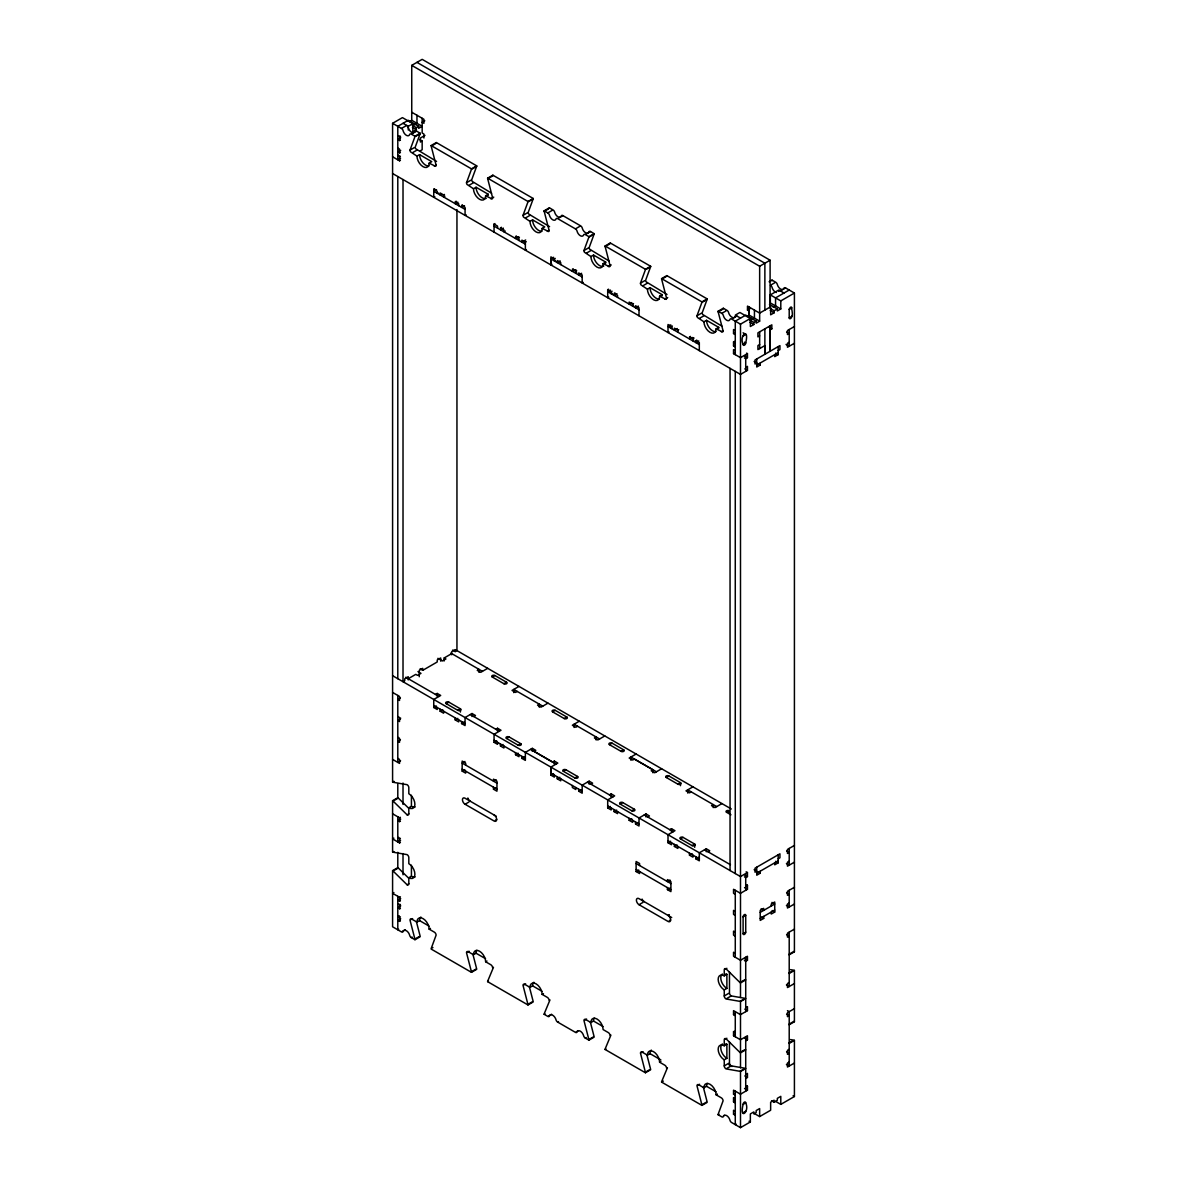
<?xml version="1.0" encoding="UTF-8"?>
<svg xmlns="http://www.w3.org/2000/svg" width="1187" height="1187" viewBox="0 0 1187 1187"><rect width="100%" height="100%" fill="white"/><g stroke="black" fill="none" stroke-linecap="round" stroke-linejoin="round"><path stroke-width="1.5" d="M729.189 812.783L729.189 810.78A1.84 1.068 0 0 0 726.578 810.78A1.84 1.068 0 0 0 726.578 812.294L730.925 814.801M764.873 310.104L764.873 263.232L416.963 62.362M770.096 307.092L770.096 260.22L422.171 59.35L411.741 65.374L411.741 120.273L422.157 126.326L418.67 128.33L418.67 126.326L408.269 120.273M400.405 137.959L400.627 137.128M416.963 156.135L419.575 154.622L431.756 161.655L429.145 163.168A8.621 4.971 60 0 1 423.047 166.684A8.621 4.971 60 0 1 416.963 156.12L410.509 151.817A2.463 1.424 60 0 1 410.005 150.111L414.901 136.772A2.463 1.424 60 0 0 414.975 136.238L420.198 133.226L416.533 131.104A2.463 1.424 60 0 0 414.886 131.505A4.926 2.849 60 0 1 414.397 132.276M420.198 133.226A2.463 1.424 60 0 1 420.124 133.76L415.227 147.099A2.463 1.424 60 0 0 415.732 148.805L436.564 161.417M473.465 188.763L476.076 187.249L488.258 194.282L485.646 195.781A8.621 4.971 60 0 1 479.563 199.297A8.621 4.971 60 0 1 473.465 188.748L467.025 184.445A2.463 1.424 60 0 1 466.506 182.724L471.417 169.4A2.463 1.424 60 0 0 471.491 168.866L476.699 165.854L436.341 142.544L431.133 145.556A2.463 1.424 60 0 0 431.193 146.179L436.104 165.171A2.463 1.424 60 0 1 435.584 166.299L429.145 163.168M476.699 165.854A2.463 1.424 60 0 1 476.625 166.388L471.729 179.712A2.463 1.424 60 0 0 472.233 181.433L491.566 193.169M529.981 221.375L532.592 219.877L544.759 226.91L542.147 228.408A8.606 4.971 60 0 1 536.064 231.925A8.606 4.971 60 0 1 529.981 221.375L523.526 217.073A2.463 1.424 60 0 1 523.022 215.351L527.918 202.013A2.463 1.424 60 0 0 527.992 201.493L533.215 198.481L492.857 175.172L487.634 178.184A2.463 1.424 60 0 0 487.709 178.807L492.605 197.799A2.463 1.424 60 0 1 492.101 198.926L485.646 195.781M533.215 198.481A2.463 1.424 60 0 1 533.141 199.001L528.23 212.339A2.463 1.424 60 0 0 528.749 214.061L549.581 226.672M590.918 256.57L593.53 255.057L605.711 262.09L603.1 263.603A8.621 4.971 60 0 1 597.002 267.12A8.621 4.971 60 0 1 590.918 256.555L584.464 252.252A2.463 1.424 60 0 1 583.959 250.546L588.856 237.207A2.463 1.424 60 0 0 588.93 236.673L594.153 233.661L590.488 231.539A2.463 1.424 60 0 0 589.093 231.539L588.841 231.94A4.926 2.849 60 0 1 585.562 232.711A4.926 2.849 60 0 1 582.283 228.141A2.463 1.424 60 0 0 580.636 225.856L562.861 215.604A2.463 1.424 60 0 0 561.466 215.604L561.228 215.989A4.926 2.849 60 0 1 557.949 216.776A4.926 2.849 60 0 1 554.67 212.206A2.463 1.424 60 0 0 553.023 209.921L549.358 207.799L544.136 210.811A2.463 1.424 60 0 0 544.21 211.42L549.106 230.426A2.463 1.424 60 0 1 548.602 231.539L542.147 228.408M594.153 233.661A2.463 1.424 60 0 1 594.079 234.195L589.182 247.534A2.463 1.424 60 0 0 589.687 249.24L609.005 260.992M647.419 289.198L650.031 287.684L662.212 294.717L659.601 296.216A8.621 4.971 60 0 1 653.518 299.732A8.621 4.971 60 0 1 647.419 289.183L640.98 284.88A2.463 1.424 60 0 1 640.461 283.159L645.372 269.835A2.463 1.424 60 0 0 645.446 269.301L650.654 266.289L610.296 242.979L605.088 245.991A2.463 1.424 60 0 0 605.162 246.614L610.059 265.606A2.463 1.424 60 0 1 609.539 266.734L603.1 263.603M650.654 266.289A2.463 1.424 60 0 1 650.58 266.808L645.683 280.147A2.463 1.424 60 0 0 646.203 281.868L667.02 294.48M703.936 321.811L706.547 320.312L718.714 327.345L716.117 328.844A8.621 4.971 60 0 1 710.019 332.36A8.621 4.971 60 0 1 703.936 321.811L697.481 317.508A2.463 1.424 60 0 1 696.977 315.787L701.873 302.448A2.463 1.424 60 0 0 701.947 301.913L707.17 298.901L666.812 275.607L661.589 278.619A2.463 1.424 60 0 0 661.663 279.242L666.56 298.234A2.463 1.424 60 0 1 666.055 299.361L659.601 296.216M707.17 298.901A2.463 1.424 60 0 1 707.096 299.436L702.2 312.774A2.463 1.424 60 0 0 702.704 314.496L722.022 326.232M493.48 967.286L487.709 981.13A2.463 1.424 60 0 0 487.634 981.664L527.992 1004.959L533.215 1001.947A2.463 1.424 60 0 0 533.141 1001.338L529.461 987.094M549.982 999.914L544.21 1013.757A2.463 1.424 60 0 0 544.136 1014.291L547.815 1016.398A2.463 1.424 60 0 0 549.21 1016.398L549.937 1015.241A4.926 2.834 60 0 1 555.516 1018.461L556.258 1020.479A2.463 1.424 60 0 0 557.653 1022.081L575.428 1032.349A2.463 1.424 60 0 0 576.823 1032.349L577.55 1031.177A4.926 2.834 60 0 1 583.129 1034.396L583.87 1036.414A2.463 1.424 60 0 0 585.265 1038.032L588.93 1040.153L594.153 1037.141A2.463 1.424 60 0 0 594.079 1036.518L590.399 1022.274M610.919 1035.094L605.162 1048.937A2.463 1.424 60 0 0 605.088 1049.471L645.446 1072.766L650.654 1069.754A2.463 1.424 60 0 0 650.58 1069.146L646.915 1054.902M667.435 1067.721L661.663 1081.565A2.463 1.424 60 0 0 661.589 1082.099L701.947 1105.394L707.17 1102.382A2.463 1.424 60 0 0 707.096 1101.773L703.416 1087.515M790.512 307.181L789.221 308.946L789.207 317.819A1.84 1.068 -60 0 0 790.512 318.561A1.84 1.068 -60 0 0 791.818 316.306C793.599 314.525 790.26 303.961 791.818 307.937L789.207 309.451M408.788 808.362L398.298 798.065A2.463 1.424 60 0 0 397.793 797.694L392.585 800.706A2.463 1.424 60 0 1 393.075 801.077L407.082 814.816L408.818 813.807L408.818 807.783A8.606 4.971 60 0 0 414.901 804.267A8.606 4.971 60 0 0 408.818 793.717L408.818 787.693A2.463 1.424 60 0 0 407.082 784.681L393.075 782.263A2.463 1.424 60 0 1 392.585 782.055L392.585 123.314L402.438 117.617L412.853 123.656L412.853 131.698L416.325 129.68L416.325 127.677L412.408 125.421M407.66 120.629L397.793 126.326L397.793 159.8L400.583 158.197M409.426 121.623L411.741 120.273M392.585 123.314L401.473 128.433L405.82 125.926M403.016 123.314L408.269 126.312L412.853 123.656M413.462 125.318L416.963 123.3L416.963 115.258M424.783 120.777L422.171 122.291L423.922 123.3L423.922 119.279L411.741 112.246M397.793 135.689L400.405 136.193M416.325 127.677L418.67 126.326M400.405 138.211L397.793 139.71L400.405 140.214M412.171 133.612L416.533 131.104M415.776 136.268L420.124 133.76M424.976 135.407L420.406 138.033L420.406 142.054L422.157 141.045L422.157 149.755L420.406 150.764M400.702 150.423L397.793 152.099L400.405 152.604M398.669 155.274L397.793 155.779L400.405 156.283M410.005 150.111L414.352 147.603M412.616 152.619L416.963 150.111M392.585 156.788L399.544 160.809L400.405 160.304M432.647 145.348L435.555 143.672M434.353 166.18L436.104 165.171M434.798 196.686L433.745 197.294L433.745 189.267L434.62 188.763M472.278 168.895L476.625 166.388M436.519 189.668L433.73 191.27L465.052 209.357M438.092 192.769L437.231 193.273L437.231 191.27L433.745 189.267M441 194.445L440.125 194.95L440.125 192.947L443.612 194.95L444.472 194.445M466.506 182.739L470.853 180.216M444.917 196.211L443.612 196.953L443.612 194.95M469.117 185.246L473.465 182.739M487.709 178.807L492.056 176.284M457.811 202.146L455.2 203.66L456.075 201.137M464.488 205.663L461.58 207.339L462.455 204.832M490.869 198.808L493.762 197.131M466.105 214.773L465.067 215.366L465.067 207.339L461.58 205.336M528.794 201.523L533.141 199.001M494.044 232.118L494.059 224.076L494.92 223.571M503.333 228.097L500.439 229.774L501.3 227.251M523.022 215.351L527.369 212.844M525.633 217.859L529.981 215.351M505.217 231.02L503.911 231.777L503.911 229.774L500.439 227.756M544.21 211.42L548.557 208.912M544.136 210.811L547.815 212.933L552.163 210.411M518.125 236.97L515.514 238.468L516.375 235.961M558.513 218.111L562.861 215.604M525.663 239.982L521.894 242.148L521.894 240.145L525.366 242.148L526.242 241.658M547.37 231.42L549.106 230.426M526.405 249.582L525.366 250.19L525.366 242.148M547.815 212.933A2.463 1.424 60 0 1 549.447 215.218A4.926 2.849 60 0 0 552.727 219.788A4.926 2.849 60 0 0 556.006 219.001L556.258 218.616A2.463 1.424 60 0 1 557.653 218.616L575.428 228.868L579.775 226.361M586.141 234.047L590.488 231.539M551.925 264.315L550.887 264.924L550.857 258.914L553.632 257.297M589.731 236.703L594.079 234.195M550.887 264.924L550.887 256.882L554.359 258.9L555.234 258.395M555.234 260.398L554.359 260.903L554.359 258.9M560.16 260.903L557.252 262.579L557.252 260.561L560.739 262.579L560.739 264.582M583.959 250.546L588.307 248.024M586.571 253.054L590.918 250.546M605.162 246.614L609.51 244.107M574.938 269.775L572.342 271.274L573.202 268.766M572.342 269.271L575.814 271.274L576.689 270.784M576.689 272.787L575.814 273.292L575.814 271.274M581.615 273.292L578.707 274.969L578.707 272.951L582.194 274.969L582.164 283.01L583.232 282.402M608.323 266.615L611.216 264.938M608.753 297.121L607.699 297.729L607.699 289.687L608.575 289.198M646.232 269.33L650.58 266.808M610.474 290.103L607.699 291.705L639.007 309.792M607.699 289.687L611.186 291.705L612.062 291.201M612.062 293.204L611.186 293.708L611.186 291.705M616.988 293.708L614.08 295.385L614.955 292.877M640.476 283.159L644.823 280.651M643.072 285.681L647.419 283.159M661.663 279.242L666.011 276.719M631.766 302.581L629.155 304.095L629.155 302.077L632.641 304.095L633.517 303.59M633.517 305.593L632.641 306.098L632.641 304.095M638.443 306.098L635.535 307.774L635.535 305.756L639.021 307.774L639.007 315.816M664.824 299.228L667.717 297.566M411.741 65.374L759.65 266.244L770.096 260.22M702.749 301.943L707.096 299.436M670.789 324.912L667.999 326.529L699.306 344.601M669.053 331.945L668.014 332.538L668.014 324.511L671.486 326.514L672.361 326.01M672.361 328.027L671.486 328.532L671.486 326.514M696.977 315.787L701.324 313.279M677.287 328.532L674.394 330.194L674.394 328.191L677.866 330.194L678.741 329.704M699.588 318.294L703.936 315.787M716.117 328.844L722.557 331.974A2.463 1.424 60 0 0 723.076 330.847L718.165 311.855A2.463 1.424 60 0 1 718.09 311.246L723.313 308.234L726.978 310.356A2.463 1.424 60 0 1 728.625 312.641A4.926 2.849 60 0 0 732.928 317.626M769.117 281.779L772.025 280.102L775.69 282.224A2.463 1.424 60 0 1 777.337 284.509A4.926 2.849 60 0 0 782.619 289.509M718.165 311.855L722.512 309.347M718.09 311.246L721.77 313.368L726.118 310.846M774.829 282.729L770.467 285.236A2.463 1.424 60 0 1 772.114 287.521A4.926 2.849 60 0 0 776.417 292.506M692.08 337.405L689.469 338.903L690.33 336.396M689.469 336.9L692.941 338.903L693.816 338.399M788.702 954.437A2.463 1.424 60 0 0 789.207 954.808L794.415 951.796L794.415 293.041L780.794 300.904L780.794 308.946L770.333 302.937L770.333 294.895L778.791 290.014L784.013 293.026M693.816 340.417L692.941 340.906L692.941 338.903M732.483 318.546L736.83 316.024A2.463 1.424 60 0 0 735.436 316.039L735.183 316.425A4.926 2.849 60 0 1 733.907 317.626M781.18 290.414L785.527 287.907L794.415 293.041M770.215 308.516L774.132 310.786L774.132 312.789L770.645 314.807L770.645 306.765L759.65 313.116L747.484 306.083L747.484 310.104L750.08 308.59M698.742 340.906L695.849 342.583L696.71 340.075M789.207 290.029L775.556 297.907L775.556 305.949M746.875 316.469L749.19 315.134L759.65 321.143L759.65 266.244M721.325 331.856L723.076 330.847M721.77 313.368A2.463 1.424 60 0 1 723.402 315.653A4.926 2.849 60 0 0 726.681 320.223A4.926 2.849 60 0 0 729.96 319.437L730.213 319.051A2.463 1.424 60 0 1 731.607 319.036L740.495 324.17L750.347 318.487L750.347 326.514L753.834 324.511L753.834 322.493L749.917 320.238M735.272 354.646L735.272 321.158L745.718 315.134L750.926 318.146L750.926 320.164L754.442 318.131L754.442 310.104M773.227 307.285L775.571 305.934M735.272 330.535L733.536 329.526L733.536 333.547L734.412 333.043M753.834 322.493L756.178 321.143L756.178 323.161L759.65 321.143M774.132 310.786L777.322 308.946L777.322 310.949L780.794 308.946M743.107 336.055L745.718 334.556M735.272 346.945L733.536 345.936L733.536 341.915L734.412 341.411M733.536 345.936L734.412 345.432M743.107 344.423L745.718 342.924C749.694 326.44 738.789 335.461 743.107 344.423A1.84 1.068 -60 0 0 744.412 345.18A1.84 1.068 -60 0 0 745.718 342.924L744.412 342.168M789.207 317.819L791.818 316.306M759.65 335.876L757.914 336.885L757.914 332.864L771.832 324.823L771.832 328.844L770.096 329.852L770.096 351.278L770.096 325.831M735.272 350.625L733.536 349.616L733.536 353.637L734.412 353.132M759.65 344.586L757.914 345.58L757.914 349.601L764.873 345.58L764.873 354.29L764.873 328.844M746.578 353.132L747.454 353.637L740.495 357.658L733.536 353.637M794.415 326.514L787.456 330.535L787.456 334.556L789.207 333.547L786.595 332.048M747.454 353.637L747.454 357.658L745.718 358.652L744.412 357.91M745.718 367.362L747.454 366.353L747.454 370.374L740.495 374.395L392.585 173.525M789.207 342.257L787.456 343.251L787.456 347.272L794.415 343.251M778.197 350.61L779.933 349.616L779.933 345.595L755.006 359.987L755.006 364.008L756.742 362.999L754.131 361.501M756.712 365.032L778.168 352.643M760.214 362.999L760.214 365.017L756.742 367.02L756.712 358.993M778.168 346.619L778.197 354.631L774.725 356.634L774.725 354.631M408.239 678.712L415.776 674.364L417.512 675.358L420.999 673.355L417.943 671.59M420.124 668.83L422.735 670.343L437.231 661.975L437.231 659.957L440.703 657.954L440.703 661.174M444.19 660.966L444.19 657.954L451.728 653.607M452.588 650.09L455.2 651.589L456.95 650.595L456.95 209.565M400.405 697.956L397.793 699.469L399.544 700.478L399.544 696.457L392.585 692.436M435.495 694.44L437.231 693.445L440.703 695.448L433.745 699.469L433.745 707.497L437.231 709.514L437.231 707.497M487.679 668.326L480.72 672.346L477.233 670.343L478.984 669.334L478.984 672.346M433.745 707.497L436.356 705.998M448.82 702.14A1.84 1.068 0 0 0 446.223 702.14A1.84 1.068 0 0 0 446.223 703.654L448.82 702.14L460.422 708.847L460.422 712.052M492.308 677.035L494.92 675.537L506.523 682.228A1.84 1.068 0 0 1 506.523 683.727A1.84 1.068 0 0 1 503.911 683.727L492.308 677.035A1.84 1.068 0 0 1 492.308 675.537A1.84 1.068 0 0 1 494.92 675.537M440.125 709.173L440.125 711.191L442.736 709.678M400.405 739.813L397.793 741.311L399.544 742.32L399.544 738.299L397.793 737.29M457.811 710.345L460.422 708.847A1.84 1.068 0 0 1 460.422 710.345A1.84 1.068 0 0 1 457.811 710.345L446.223 703.654M503.911 683.727L506.523 682.228M455.2 717.883L455.2 719.886L457.811 718.387M473.761 716.547L475.497 715.538L472.025 713.521L465.067 717.542L465.067 725.583L461.58 723.566L461.58 721.562M518.986 686.412L512.027 690.433L515.514 692.436L517.25 691.428M461.58 723.566L464.191 722.067M400.583 760.793L397.793 762.41L397.793 695.448M392.585 782.055L393.891 781.298M393.075 782.263L393.95 781.758M495.795 729.263L497.531 728.254L501.018 730.272L494.059 734.278L494.059 742.32L497.531 744.323L497.531 742.32M547.979 703.149L541.02 707.17L537.548 705.152L539.284 704.158L539.284 707.17M494.059 742.32L496.67 740.807M393.95 800.572L398.298 798.065M464.948 761.475L462.158 763.078L496.952 783.168M506.523 738.462L509.134 736.964L520.722 743.655A1.84 1.068 0 0 1 520.722 745.169A1.84 1.068 0 0 1 518.125 745.169L506.523 738.462A1.84 1.068 0 0 1 506.523 736.964A1.84 1.068 0 0 1 509.134 736.964M552.623 711.859L555.234 710.345L566.822 717.037A1.84 1.068 0 0 1 566.822 718.55A1.84 1.068 0 0 1 564.211 718.55L552.623 711.859A1.84 1.068 0 0 1 552.623 710.345A1.84 1.068 0 0 1 555.234 710.345M500.439 743.997L500.439 746L503.036 744.501M465.645 765.081L465.645 763.078L462.158 761.06L462.158 771.105L464.77 769.606M408.818 807.783L411.429 806.285A8.606 4.971 60 0 0 415.168 806.952M518.125 745.169L520.722 743.655M564.211 718.55L566.822 717.037M392.585 813.792L399.544 817.813L400.405 817.309M400.702 819.149L397.793 820.825L400.405 821.33M515.514 752.692L515.514 754.709L518.125 753.196M582.179 791.21L550.872 773.123L550.872 767.099L557.831 763.078L554.344 761.075L552.608 762.084L534.061 751.356L535.797 750.347L532.325 748.344L525.366 752.365L525.366 760.392L521.894 758.389L521.894 756.386M579.301 721.221L572.342 725.242L575.814 727.26L577.55 726.251M521.894 758.389L524.491 756.876M393.891 838.156L392.585 838.897L399.544 842.918L400.405 842.414M496.077 779.651L493.48 781.15L493.48 779.147L496.952 781.15L496.952 791.195L493.48 789.192L493.48 787.174M398.669 837.399L397.793 837.903L400.405 838.408M400.583 840.307L397.793 841.909L397.793 816.804M496.225 816.211L465.067 798.228A3.695 2.137 60 0 0 462.455 799.726A3.695 2.137 60 0 0 465.067 804.252L468.969 801.997M493.48 789.192L496.077 787.678M392.585 800.706L392.585 851.999L393.446 851.494M392.585 851.999A2.463 1.424 60 0 0 393.075 852.192L393.95 851.702M604.821 735.955L597.862 739.961L594.375 737.958L596.126 736.949L596.126 739.961M550.887 767.099L550.887 775.126L553.483 773.627M563.35 771.283L565.962 769.769L577.55 776.461A1.84 1.068 0 0 1 577.535 777.975A1.84 1.068 0 0 1 574.938 777.975L563.335 771.283A1.84 1.068 0 0 1 563.335 769.784A1.84 1.068 0 0 1 565.947 769.784M609.45 744.664L612.062 743.151L623.665 749.843A1.84 1.068 0 0 1 623.665 751.356A1.84 1.068 0 0 1 621.053 751.356L609.45 744.664A1.84 1.068 0 0 1 609.465 743.151A1.84 1.068 0 0 1 612.062 743.151M416.444 921.839L420.124 936.083A2.463 1.424 60 0 1 420.198 936.706L414.975 939.718L411.31 937.596A2.463 1.424 60 0 1 409.663 935.311A4.926 2.834 60 0 0 406.384 930.742A4.926 2.834 60 0 0 403.105 931.528A2.463 1.424 60 0 1 401.473 931.914L392.585 926.78L392.585 870.635L397.793 867.623A2.463 1.424 60 0 1 398.298 867.994L408.788 878.306M393.95 870.516L398.298 867.994M557.252 776.802L557.252 778.806L559.863 777.307M495.365 820.232L496.67 819.49A3.695 2.137 60 0 0 494.059 814.965M574.938 777.975L577.55 776.461M621.038 751.356L623.65 749.858M392.585 870.635A2.463 1.424 60 0 1 393.075 871.021L407.082 884.76L408.818 883.751L408.818 877.727L411.429 876.214A8.606 4.971 60 0 0 415.168 876.896M393.891 892.55L392.585 893.307L399.544 897.327L400.405 896.823M590.874 784.177L592.625 783.168L589.138 781.165L582.179 785.171L582.194 793.198L578.707 791.195L578.707 789.192M636.128 754.027L629.169 758.048L632.656 760.051L634.392 759.057L652.939 769.769L652.939 772.782M578.707 791.195L581.318 789.696M400.702 898.663L397.793 900.339L400.405 900.844M397.793 904.019L400.405 904.524M400.627 905.577A1.84 1.068 -60 0 0 400.405 906.527L397.793 908.04L400.405 908.545M399.099 915.652L397.793 916.409L400.405 916.913M609.45 794.875L611.186 793.88L614.658 795.883L607.699 799.904L607.699 807.932L611.186 809.949L611.186 807.932M652.939 769.769L651.203 770.778L654.675 772.782L661.634 768.761M400.702 918.753L397.793 920.429L400.405 920.919M410.88 919.599L412.616 918.604M607.699 807.932L610.311 806.433M398.669 929.287L397.793 929.792L397.793 896.319M620.178 804.089L622.789 802.575L634.377 809.267A1.84 1.068 0 0 1 634.377 810.78A1.84 1.068 0 0 1 631.766 810.78L620.178 804.089A1.84 1.068 0 0 1 620.178 802.575A1.84 1.068 0 0 1 622.789 802.575M668.875 775.957A1.84 1.068 0 0 0 666.278 775.957A1.84 1.068 0 0 0 666.278 777.47L668.875 775.957L680.477 782.663L680.477 785.675M414.975 939.718A2.463 1.424 60 0 0 414.901 939.095L410.005 920.103A2.463 1.424 60 0 1 411.741 919.094L416.963 922.106L419.575 920.608A8.606 4.971 60 0 1 420.851 917.032M402.334 931.409L405.242 929.733M614.08 809.608L614.08 811.611L616.691 810.113M411.31 937.596L412.171 937.092M631.766 810.78L634.377 809.267M677.866 784.162L680.477 782.663A1.84 1.068 0 0 1 680.477 784.162A1.84 1.068 0 0 1 677.866 784.162L666.278 777.47M416.963 922.106A8.606 4.971 60 0 1 423.047 918.604A8.606 4.971 60 0 1 429.145 929.139L430.451 928.397M414.901 939.095L419.248 936.588M629.155 818.318L629.155 820.321L631.766 818.807M647.716 816.968L649.452 815.973L645.98 813.956L639.021 817.977L639.021 826.018L635.535 824.001L635.535 821.997M692.941 786.847L685.982 790.854L689.469 792.871L691.205 791.863M635.535 824.001L638.146 822.502M432.068 947.998L432.943 947.508M669.75 829.698L671.486 828.689L674.973 830.692L668.014 834.713L668.014 842.755L671.486 844.758L671.486 842.755M721.933 803.584L714.975 807.605L711.503 805.587L713.239 804.593L713.239 807.605M467.381 952.226L469.117 951.217M472.96 954.467L476.625 968.711A2.463 1.424 60 0 1 476.699 969.319L471.476 972.346A2.463 1.424 60 0 0 471.417 971.723L466.506 952.731A2.463 1.424 60 0 1 468.257 951.722L473.465 954.734L476.076 953.235A8.606 4.971 60 0 1 476.818 950.312M668.014 842.755L670.625 841.242M680.477 838.897L683.089 837.399L694.692 844.091A1.84 1.068 0 0 1 694.692 845.604A1.84 1.068 0 0 1 692.08 845.604L680.477 838.897A1.84 1.068 0 0 1 680.477 837.399A1.84 1.068 0 0 1 683.089 837.399M726.578 812.294L729.189 810.78M674.394 844.432L674.394 846.435L677.005 844.921M639.6 865.516L639.6 863.513L636.113 861.495L636.113 871.54L638.725 870.041M473.465 954.734A8.606 4.971 60 0 1 479.563 951.217A8.606 4.971 60 0 1 485.646 961.767L486.952 961.01M471.417 971.723L475.764 969.215M692.08 845.604L694.692 844.091L694.692 847.31M689.469 853.127L689.469 855.144L692.08 853.631M708.016 851.791L709.767 850.782L706.28 848.779L699.321 852.8L699.321 860.827L695.849 858.824L695.849 856.806M695.849 858.824L698.46 857.311M487.634 981.664L488.51 981.159M670.047 880.086L667.435 881.585L667.435 879.582L670.907 881.585L670.907 891.63L667.435 889.627L667.435 887.609M671.708 917.536L639.021 898.663A3.695 2.137 60 0 0 636.41 900.161A3.695 2.137 60 0 0 639.021 904.687L642.939 902.432M667.435 889.627L670.047 888.113M523.882 984.854L525.633 983.845M527.992 1004.959A2.463 1.424 60 0 0 527.918 1004.35L523.022 985.358A2.463 1.424 60 0 1 524.758 984.349L529.981 987.361L532.592 985.848A8.606 4.971 60 0 1 533.868 982.272M669.32 914.643L668.014 915.4A3.695 2.137 60 0 1 670.625 919.925L669.32 920.667M744.412 876.822L745.718 877.564L747.454 876.57L747.454 872.549L740.495 876.57L392.585 675.7M794.415 845.426L787.456 849.447L787.456 853.468L789.207 852.459L786.595 850.96M529.981 987.361A8.606 4.971 60 0 1 536.064 983.845A8.606 4.971 60 0 1 542.147 994.394L543.453 993.638M778.197 858.809L779.933 857.815L779.933 853.794L755.006 868.187L755.006 872.208L756.742 871.199L754.131 869.7M527.918 1004.35L532.266 1001.828M756.727 873.217L778.182 860.827M760.214 871.199L760.214 873.202L756.742 875.22L756.727 867.193M778.182 854.803L778.197 862.83L774.725 864.833L774.725 862.83M745.718 886.274L747.454 885.265L747.454 889.286L740.495 893.307L733.536 889.286L733.536 893.307L735.272 894.301M789.207 861.168L787.456 862.163L787.456 866.184L794.415 862.163M544.136 1014.291L545.011 1013.787M548.676 1015.909L551.584 1014.232M557.653 1022.081L558.513 1021.577M743.107 916.898L745.718 915.4L745.718 932.136A1.84 1.068 -60 0 1 744.412 934.392A1.84 1.068 -60 0 1 743.107 933.65L743.107 916.898A1.84 1.068 -60 0 1 744.412 914.643A1.84 1.068 -60 0 1 745.718 915.4M794.415 887.282L787.456 891.289L787.456 895.31L789.207 894.301L786.595 892.802M760.214 912.388L774.71 904.019L771.921 902.402M760.214 918.412L774.71 910.043M584.835 1020.034L586.571 1019.025M789.207 903.01L787.456 904.019L787.456 908.04L794.415 904.019M763.701 916.394L763.701 918.412L760.214 920.415L760.214 910.37L763.701 908.367L763.701 910.37L761.09 908.856M771.238 906.022L771.238 904.004L774.725 902.001L774.725 912.046L771.238 914.049L771.238 912.046M743.107 933.65L745.718 932.136M588.93 1040.153A2.463 1.424 60 0 0 588.856 1039.53L583.959 1020.538A2.463 1.424 60 0 1 585.695 1019.529L590.918 1022.541L593.53 1021.043A8.606 4.971 60 0 1 594.257 1018.12M576.288 1031.844L578.039 1030.835M585.265 1038.032L586.141 1037.527M588.856 1039.53L593.203 1037.023M725.123 969.319L726.874 968.31M794.415 929.124L787.456 933.145L787.456 937.166L789.207 936.157L786.595 934.644M735.272 953.235L733.536 952.226L733.536 956.247L740.495 960.253L747.454 956.247L747.454 960.253L745.718 961.262L744.412 960.506M724.263 989.899A8.606 4.971 60 0 1 718.165 979.364A8.606 4.971 60 0 1 724.263 975.848L726.874 974.334L726.874 988.4L724.263 989.899L724.263 995.923A2.463 1.424 60 0 0 725.999 998.95L739.991 1001.368A2.463 1.424 60 0 1 740.495 1001.576L745.718 998.564A2.463 1.424 60 0 0 745.213 998.356L731.222 995.923L726.874 998.445M605.088 1049.471L605.949 1048.967M740.866 982.05L745.213 979.542M789.578 953.933L793.925 951.41A2.463 1.424 60 0 0 794.415 951.796M745.718 979.913L740.495 982.925A2.463 1.424 60 0 1 739.991 982.554L725.999 968.815A2.463 1.424 60 0 0 724.263 969.824L724.263 975.848M724.263 995.923L728.61 993.415M641.336 1052.661L643.072 1051.652M739.991 1001.368L744.338 998.861M793.05 970.729L788.702 973.251A2.463 1.424 60 0 1 789.207 973.444L794.415 970.432L794.415 1021.725L789.207 1024.737A2.463 1.424 60 0 1 788.702 1024.366M645.446 1072.766A2.463 1.424 60 0 0 645.372 1072.158L640.476 1053.166A2.463 1.424 60 0 1 642.212 1052.157L647.419 1055.169L650.031 1053.67A8.606 4.971 60 0 1 651.322 1050.094M745.718 1007.629L747.454 1006.621L747.454 1010.641L740.495 1014.662L733.536 1010.641L733.536 1014.662L734.412 1014.158M789.207 982.524L787.456 983.533L787.456 987.539L794.415 983.533M647.419 1055.169A8.606 4.971 60 0 1 653.518 1051.652A8.606 4.971 60 0 1 659.601 1062.202L660.907 1061.445M645.372 1072.158L649.719 1069.65M745.718 1040.776L747.454 1039.767L747.454 1035.747L740.495 1039.767L733.536 1035.747L733.536 1031.74L734.412 1031.236M725.123 1039.248L726.874 1038.254M733.536 1035.747L734.412 1035.257M724.263 1059.843A8.606 4.971 60 0 1 718.165 1049.293A8.606 4.971 60 0 1 724.263 1045.777L726.874 1044.278L726.874 1058.329L724.263 1059.843L724.263 1065.867A2.463 1.424 60 0 0 725.999 1068.879L739.991 1071.312A2.463 1.424 60 0 1 740.495 1071.505L745.718 1068.493A2.463 1.424 60 0 0 745.213 1068.285L731.222 1065.867L726.874 1068.374M661.589 1082.099L663.325 1081.09M794.415 1008.638L787.456 1012.659L787.456 1016.665L789.207 1015.671L786.595 1014.158M740.866 1051.994L744.338 1049.976M789.578 1023.862L793.925 1021.354A2.463 1.424 60 0 0 794.415 1021.725M745.718 1049.842L740.495 1052.854A2.463 1.424 60 0 1 739.991 1052.483L725.999 1038.744A2.463 1.424 60 0 0 724.263 1039.753L724.263 1045.777M724.263 1065.867L728.61 1063.359M697.852 1085.289L699.588 1084.28M701.947 1105.394A2.463 1.424 60 0 0 701.873 1104.785L696.977 1085.779A2.463 1.424 60 0 1 698.713 1084.784L703.936 1087.796L706.547 1086.283A8.606 4.971 60 0 1 707.274 1083.36M739.991 1071.312L744.338 1068.79M793.05 1040.673L788.702 1043.18A2.463 1.424 60 0 1 789.207 1043.388L794.415 1040.376L794.415 1096.521L780.794 1104.385L775.571 1101.373M745.718 1074.413L747.454 1073.419L747.454 1077.44L745.718 1078.434M789.207 1049.308L787.456 1050.317L787.456 1054.338L789.207 1053.329L786.595 1051.816M703.936 1087.796A8.606 4.971 60 0 1 710.019 1084.28A8.606 4.971 60 0 1 716.117 1094.829L717.408 1094.073M701.873 1104.785L706.22 1102.263M746.578 1085.63L747.454 1086.135L747.454 1090.156L740.495 1094.177L733.536 1090.156L733.536 1094.177L734.412 1093.672M745.718 1087.144L747.454 1086.135M789.207 1062.039L787.456 1063.033L787.456 1067.054L794.415 1063.033M735.272 1102.871L733.536 1101.877L733.536 1097.856L734.412 1097.352M733.536 1101.877L734.412 1101.373M754.442 1113.569L759.65 1116.581L759.65 1108.554L756.178 1110.557L756.178 1112.575L753.834 1113.925L753.834 1111.922L750.347 1113.925L750.347 1121.952L740.495 1127.65L731.607 1122.516A2.463 1.424 60 0 1 729.96 1120.231A4.926 2.834 60 0 0 726.681 1115.661A4.926 2.834 60 0 0 723.402 1116.448A2.463 1.424 60 0 1 721.77 1116.833L718.09 1114.727L718.966 1114.222M723.506 1115.839L724.382 1115.335M743.107 1104.385L745.718 1102.871C750.036 1111.848 739.13 1120.869 743.107 1104.385A1.84 1.068 -60 0 1 744.412 1102.129A1.84 1.068 -60 0 1 745.718 1102.871M735.272 1111.24L733.536 1110.246L733.536 1114.252L734.412 1113.762M743.107 1112.753L745.718 1111.24M736.148 1124.134L735.272 1124.638L735.272 1091.165M771.52 1100.705L774.132 1102.204L777.322 1100.364L777.322 1098.361L780.794 1096.343L780.794 1104.385M759.65 1116.581L770.645 1110.246L770.645 1102.204L774.132 1100.201L774.132 1102.204M393.075 852.192L407.082 854.625A2.463 1.424 60 0 1 408.818 857.637L408.818 863.661A8.606 4.971 60 0 1 414.901 874.211A8.606 4.971 60 0 1 408.818 877.727M790.423 969.631L793.925 970.239A2.463 1.424 60 0 1 794.415 970.432M790.423 1039.56L793.925 1040.168A2.463 1.424 60 0 1 794.415 1040.376M770.333 294.895L780.794 300.904M769.458 304.436L777.322 308.946M770.215 310.534L774.132 312.789M747.484 310.104L749.22 311.098L749.22 316.454M769.221 327.345L771.832 328.844M756.178 321.143L750.956 318.131L750.956 320.149M750.347 318.487L739.887 312.478L735.302 315.119L740.525 318.131M412.408 127.424L416.325 129.68M749.917 322.256L753.834 324.511M786.031 344.438L789.207 346.278L789.207 329.526M414.975 136.238L411.31 134.116A2.463 1.424 60 0 0 409.663 134.517A4.926 2.849 60 0 1 406.384 135.303A4.926 2.849 60 0 1 403.105 130.718A2.463 1.424 60 0 0 401.473 128.433M431.133 145.556L471.476 168.866M487.634 178.184L527.992 201.493M588.93 236.673L585.265 234.551A2.463 1.424 60 0 0 583.87 234.551L583.618 234.952A4.926 2.849 60 0 1 580.339 235.723A4.926 2.849 60 0 1 577.06 231.153A2.463 1.424 60 0 0 575.428 228.868M605.088 245.991L645.446 269.301M661.589 278.619L701.947 301.913M419.545 139.547L422.157 141.045M743.107 332.805L744.412 333.547M775.586 353.132L778.197 354.631M733.536 333.547L735.272 334.556M397.793 148.078L399.544 149.087L399.544 153.108M733.536 341.915L735.272 342.924M744.546 355.981L747.454 357.658M757.618 363.504L760.214 365.017M455.2 201.642L458.686 203.66L458.686 205.663M494.059 224.076L497.531 226.079L497.531 228.097M515.514 236.465L518.986 238.468L518.986 240.486M614.08 293.382L617.566 295.385L617.566 297.388M695.849 340.58L699.321 342.583L699.306 350.625M744.842 368.86L747.454 370.374M494.044 226.094L525.351 244.166M550.857 258.914L582.164 276.986M456.001 650.046L731.326 809M450.793 653.058L482.456 671.352M542.756 706.161L513.763 689.424L513.763 692.644M599.583 738.967L574.078 724.233L574.078 727.453M656.411 771.773L630.905 757.054L630.905 760.259M716.725 806.596L687.733 789.859L687.733 793.064M444.19 657.954L445.926 658.963L442.454 660.966L437.884 658.325M786.417 863.572L789.207 865.175L789.207 848.438M775.586 861.317L778.197 862.83M757.618 871.703L760.214 873.202M746.148 871.792L747.454 872.549M405.717 677.258L438.967 696.457M470.275 714.529L499.267 731.266M530.589 749.353L556.095 764.072M587.417 782.159L612.922 796.892M644.244 814.965L673.237 831.701M704.544 849.788L730.465 864.744M744.546 874.893L747.454 876.57M786.417 905.429L789.207 907.031L789.207 890.295M746.578 884.76L747.454 885.265M433.745 705.493L465.067 723.566M494.059 740.317L525.366 758.389M607.699 805.928L639.021 824.001M668.014 840.737L699.321 858.824M440.125 711.191L443.612 713.194L443.612 711.191M455.2 719.886L458.686 721.904L458.686 719.886M500.439 746L503.911 748.003L503.911 746M515.514 754.709L518.986 756.712L518.986 754.709M550.887 775.126L554.359 777.129L554.359 775.126M557.252 778.806L560.739 780.823L560.739 778.806M614.08 811.611L617.566 813.629L617.566 811.611M629.155 820.321L632.641 822.324L632.641 820.321M674.394 846.435L677.866 848.438L677.866 846.435M689.469 855.144L692.941 857.148L692.941 855.144M744.546 887.609L747.454 889.286M772.114 910.533L774.725 912.046M761.09 916.898L763.701 918.412M397.793 716.547L399.544 717.542L399.544 721.562L397.793 720.554L400.405 719.055A1.84 1.068 -60 0 1 400.627 718.105M735.272 911.379L733.536 910.37L733.536 914.391L735.272 915.4M636.113 863.513L670.907 883.588M462.158 769.102L496.952 789.192M636.113 869.537L670.907 889.627M462.158 771.105L465.645 773.123L465.645 771.105M636.113 871.54L639.6 873.558L639.6 871.54M735.272 932.136L733.536 931.127L733.536 935.148L735.272 936.157M397.793 758.389L399.544 759.398L399.544 763.404L392.585 759.398M744.546 958.592L747.454 960.253M786.417 984.928L789.207 986.545L789.207 932.136M465.067 804.252L494.059 820.989A3.695 2.137 60 0 0 496.67 819.49M639.021 904.687L668.014 921.424A3.695 2.137 60 0 0 670.625 919.925M787.456 1010.641L789.207 1011.65L789.207 1066.045L786.417 1064.442M744.842 1009.143L747.454 1010.641M733.536 1014.662L735.272 1015.671M733.536 1031.74L735.272 1032.735M744.842 1038.269L747.454 1039.767M793.109 1095.764L794.415 1096.521M728.922 1064.724L732.023 1066.519M744.842 1075.926L747.454 1077.44M744.546 1088.479L747.454 1090.156M733.536 1094.177L735.272 1095.171M733.536 1097.856L735.272 1098.865M419.575 920.608L429.041 926.068M476.076 953.235L485.557 958.695M532.592 985.848L542.058 991.323M593.53 1021.043L602.996 1026.503M650.031 1053.67L660.862 1059.917M706.547 1086.283L716.013 1091.758M429.145 929.139L434.353 932.151A2.463 1.424 60 0 1 436.104 935.163L431.193 948.502A2.463 1.424 60 0 0 431.118 949.036L471.476 972.346M485.646 961.767L490.869 964.779A2.463 1.424 60 0 1 492.605 967.791M542.147 994.394L547.37 997.406A2.463 1.424 60 0 1 549.106 1000.418M659.601 1062.202L664.824 1065.214A2.463 1.424 60 0 1 666.56 1068.226M716.117 1094.829L721.325 1097.841A2.463 1.424 60 0 1 723.076 1100.853L718.165 1114.192A2.463 1.424 60 0 0 718.09 1114.727M749.042 1121.211L750.347 1121.952M733.536 1114.252L735.272 1115.261M759.65 331.856L759.65 348.592M749.19 307.107L749.19 315.134M745.718 354.646L745.718 371.383M745.718 873.558L745.718 890.295M745.718 957.241L745.718 1011.65M745.718 1036.755L745.718 1091.165M740.495 324.17L740.495 997.481M740.495 1001.576L740.495 1067.87M740.495 1071.505L740.495 1127.65M735.272 371.383L735.272 873.558M735.272 890.295L735.272 957.241M735.272 1011.65L735.272 1036.755M730.05 368.371L730.05 870.531M729.471 972.019L729.471 992.911A2.463 1.424 60 0 0 731.222 995.923M729.471 1041.963L729.471 1062.855A2.463 1.424 60 0 0 731.222 1065.867M706.28 848.779L706.28 851.791M677.866 330.194L677.866 332.212M671.486 828.689L671.486 831.701M645.98 813.956L645.98 816.968M611.186 793.88L611.186 796.892M589.138 781.165L589.138 784.177M575.814 787.515L575.814 789.518L572.342 787.515L572.342 785.497M554.344 761.075L554.344 764.087M532.325 748.344L532.325 751.356M497.531 728.254L497.531 731.266M472.025 713.521L472.025 716.547M455.2 651.589L455.2 649.586L451.728 651.589L451.728 654.809M437.231 693.445L437.231 696.457M423.922 138.018L423.922 134.012L422.171 133.003L422.157 118.285M422.735 670.343L422.735 668.326L419.248 670.343L419.248 676.768M411.429 795.335L411.429 806.285M411.429 865.278L411.429 876.214M408.269 126.312L408.269 130.006M408.239 679.914L408.239 676.709L404.752 678.712L404.752 680.715L403.016 681.724L403.016 179.549M403.016 783.034L403.016 804.43M403.016 853.542L403.016 874.789M399.544 136.698L399.544 140.719M399.544 156.788L399.544 160.809M399.544 817.813L399.544 821.834M399.544 838.897L399.544 842.918M399.544 897.327L399.544 901.334M399.544 905.028L399.544 909.034M399.544 917.403L399.544 921.424M397.793 176.537L397.793 678.712M397.793 783.583L397.793 797.842M397.793 852.311L397.793 868.246M778.672 291.319A2.463 1.424 60 0 1 780.319 290.919M785.527 287.907A2.463 1.424 60 0 0 783.895 288.307A4.926 2.849 60 0 1 783.405 289.079M772.099 280.725A2.463 1.424 60 0 1 772.025 280.102M603.738 266.125A8.621 4.971 60 0 1 597.165 263.603A8.621 4.971 60 0 1 593.53 255.057M605.711 262.09A8.621 4.971 60 0 1 605.622 263.202M610.37 243.602A2.463 1.424 60 0 1 610.296 242.979M659.453 299.005A8.621 4.971 60 0 1 653.221 295.711A8.621 4.971 60 0 1 650.031 287.684M662.212 294.717A8.621 4.971 60 0 1 662.138 295.83M666.886 276.23A2.463 1.424 60 0 1 666.812 275.607M715.954 331.633A8.606 4.971 60 0 1 709.737 328.339A8.606 4.971 60 0 1 706.547 320.312M718.728 327.345A8.606 4.971 60 0 1 718.639 328.443M723.387 308.843A2.463 1.424 60 0 1 723.313 308.234M406.681 125.421A2.463 1.424 60 0 1 408.328 127.706A4.926 2.849 60 0 0 413.61 132.707M428.997 165.943A8.621 4.971 60 0 1 422.765 162.649A8.621 4.971 60 0 1 419.575 154.622M436.415 143.167A2.463 1.424 60 0 1 436.341 142.544M486.284 198.318A8.621 4.971 60 0 1 479.726 195.796A8.621 4.971 60 0 1 476.076 187.249M488.258 194.282A8.621 4.971 60 0 1 488.169 195.395M492.931 175.795A2.463 1.424 60 0 1 492.857 175.172M541.999 231.198A8.606 4.971 60 0 1 535.782 227.904A8.606 4.971 60 0 1 532.577 219.877M549.403 208.259A2.463 1.424 60 0 1 549.358 207.799M726.874 1058.329A8.606 4.971 60 0 1 721.295 1050.91A8.606 4.971 60 0 1 722.393 1043.952M725.865 1043.788A8.606 4.971 60 0 1 726.874 1044.278M408.818 883.751A2.463 1.424 60 0 1 407.082 884.76M408.818 813.807A2.463 1.424 60 0 1 407.082 814.816M726.874 988.4A8.606 4.971 60 0 1 721.295 980.966A8.606 4.971 60 0 1 722.393 974.023M725.865 973.859A8.606 4.971 60 0 1 726.874 974.334M470.275 801.24A3.695 2.137 60 0 1 468.435 799.296M468.108 798.643A3.695 2.137 60 0 1 467.871 797.99M644.244 901.675A3.695 2.137 60 0 1 642.063 899.078M610.059 1035.598A2.463 1.424 60 0 0 608.323 1032.586L603.1 1029.574A8.606 4.971 60 0 0 597.002 1019.025A8.606 4.971 60 0 0 590.918 1022.541M519.416 237.281A1.84 1.068 0 0 1 518.111 236.97M693.742 337.701A1.84 1.068 0 0 1 692.985 337.701M576.229 270.102A1.84 1.068 0 0 1 575.487 270.013"/></g></svg>
